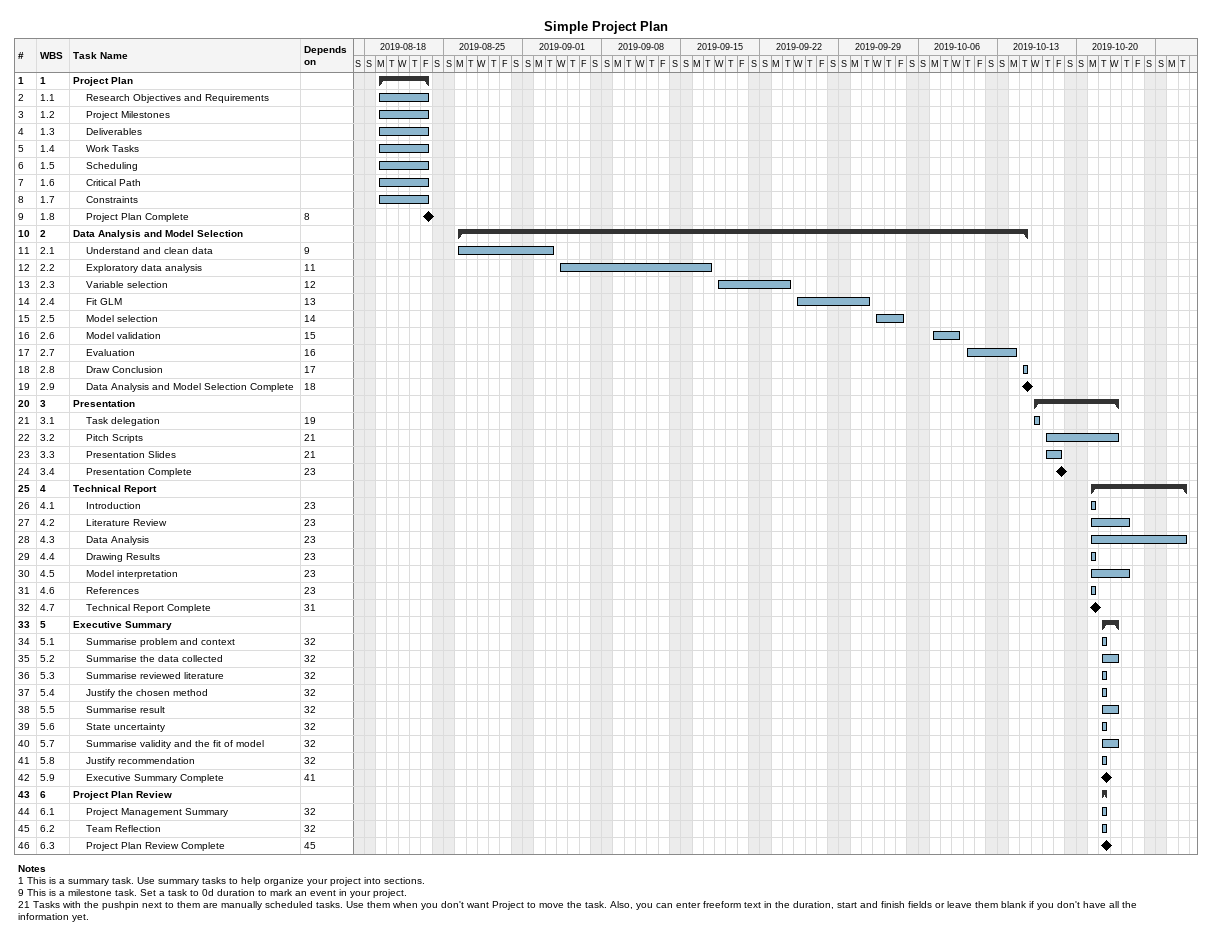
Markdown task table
Simple Project Plan

| ID | WBS | Task | Start | Finish | Predecessors |
|---|---|---|---|---|---|
| 1 | 1 | **Project Plan** | 2019-08-19 | 2019-08-23 |  |
| 2 | 1.1 | Research Objectives and Requirements | 2019-08-19 | 2019-08-23 |  |
| 3 | 1.2 | Project Milestones | 2019-08-19 | 2019-08-23 |  |
| 4 | 1.3 | Deliverables | 2019-08-19 | 2019-08-23 |  |
| 5 | 1.4 | Work Tasks | 2019-08-19 | 2019-08-23 |  |
| 6 | 1.5 | Scheduling | 2019-08-19 | 2019-08-23 |  |
| 7 | 1.6 | Critical Path | 2019-08-19 | 2019-08-23 |  |
| 8 | 1.7 | Constraints | 2019-08-19 | 2019-08-23 |  |
| 9 | 1.8 | Project Plan Complete (milestone) | 2019-08-23 | 2019-08-23 | 8 |
| 10 | 2 | **Data Analysis and Model Selection** | 2019-08-26 | 2019-10-15 |  |
| 11 | 2.1 | Understand and clean data | 2019-08-26 | 2019-09-03 | 9 |
| 12 | 2.2 | Exploratory data analysis | 2019-09-04 | 2019-09-17 | 11 |
| 13 | 2.3 | Variable selection | 2019-09-18 | 2019-09-24 | 12 |
| 14 | 2.4 | Fit GLM | 2019-09-25 | 2019-10-01 | 13 |
| 15 | 2.5 | Model selection | 2019-10-02 | 2019-10-04 | 14 |
| 16 | 2.6 | Model validation | 2019-10-07 | 2019-10-09 | 15 |
| 17 | 2.7 | Evaluation | 2019-10-10 | 2019-10-14 | 16 |
| 18 | 2.8 | Draw Conclusion | 2019-10-15 | 2019-10-15 | 17 |
| 19 | 2.9 | Data Analysis and Model Selection Complete (milestone) | 2019-10-15 | 2019-10-15 | 18 |
| 20 | 3 | **Presentation** | 2019-10-16 | 2019-10-23 |  |
| 21 | 3.1 | Task delegation | 2019-10-16 | 2019-10-16 | 19 |
| 22 | 3.2 | Pitch Scripts | 2019-10-17 | 2019-10-23 | 21 |
| 23 | 3.3 | Presentation Slides | 2019-10-17 | 2019-10-18 | 21 |
| 24 | 3.4 | Presentation Complete (milestone) | 2019-10-18 | 2019-10-18 | 23 |
| 25 | 4 | **Technical Report** | 2019-10-21 | 2019-10-29 |  |
| 26 | 4.1 | Introduction | 2019-10-21 | 2019-10-21 | 23 |
| 27 | 4.2 | Literature Review | 2019-10-21 | 2019-10-24 | 23 |
| 28 | 4.3 | Data Analysis | 2019-10-21 | 2019-10-29 | 23 |
| 29 | 4.4 | Drawing Results | 2019-10-21 | 2019-10-21 | 23 |
| 30 | 4.5 | Model interpretation | 2019-10-21 | 2019-10-24 | 23 |
| 31 | 4.6 | References | 2019-10-21 | 2019-10-21 | 23 |
| 32 | 4.7 | Technical Report Complete (milestone) | 2019-10-21 | 2019-10-21 | 31 |
| 33 | 5 | **Executive Summary** | 2019-10-22 | 2019-10-23 |  |
| 34 | 5.1 | Summarise problem and context | 2019-10-22 | 2019-10-22 | 32 |
| 35 | 5.2 | Summarise the data collected | 2019-10-22 | 2019-10-23 | 32 |
| 36 | 5.3 | Summarise reviewed literature | 2019-10-22 | 2019-10-22 | 32 |
| 37 | 5.4 | Justify the chosen method | 2019-10-22 | 2019-10-22 | 32 |
| 38 | 5.5 | Summarise result | 2019-10-22 | 2019-10-23 | 32 |
| 39 | 5.6 | State uncertainty | 2019-10-22 | 2019-10-22 | 32 |
| 40 | 5.7 | Summarise validity and the fit of model | 2019-10-22 | 2019-10-23 | 32 |
| 41 | 5.8 | Justify recommendation | 2019-10-22 | 2019-10-22 | 32 |
| 42 | 5.9 | Executive Summary Complete (milestone) | 2019-10-22 | 2019-10-22 | 41 |
| 43 | 6 | **Project Plan Review** | 2019-10-22 | 2019-10-22 |  |
| 44 | 6.1 | Project Management Summary | 2019-10-22 | 2019-10-22 | 32 |
| 45 | 6.2 | Team Reflection | 2019-10-22 | 2019-10-22 | 32 |
| 46 | 6.3 | Project Plan Review Complete (milestone) | 2019-10-22 | 2019-10-22 | 45 |

Notes
- 1: This is a summary task. Use summary tasks to help organize your project into sections.
- 9: This is a milestone task. Set a task to 0d duration to mark an event in your project.
- 21: Tasks with the pushpin next to them are manually scheduled tasks. Use them when you don't want Project to move the task. Also, you can enter freeform text in the duration, start and finish fields or leave them blank if you don't have all the information yet.
